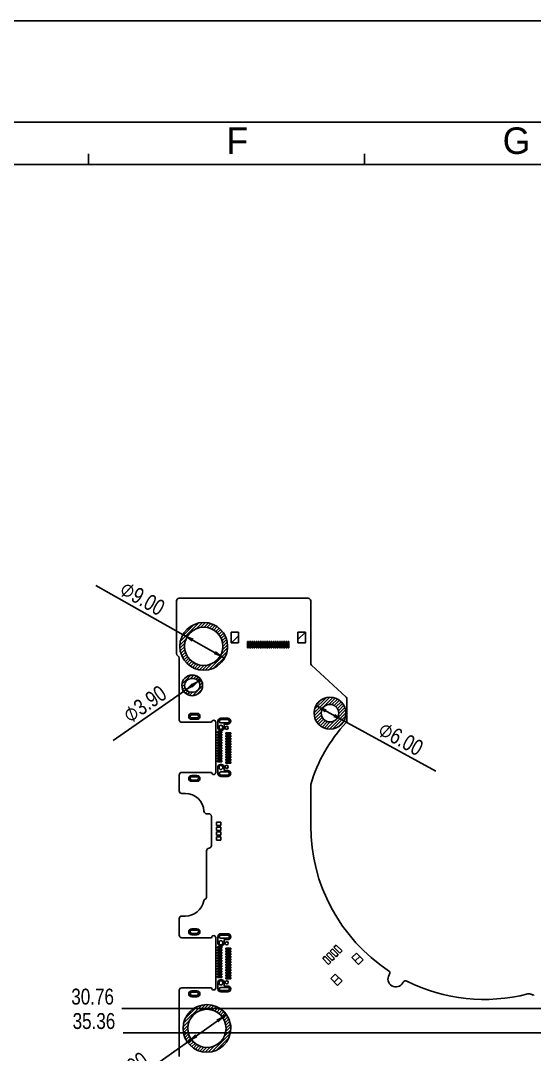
# Model space of a CAD drawing. Header units: millimetres. Extents: x 0 to 841, y 0 to 594.
# Drawn here: x 273.1 to 369.8, y 399.2 to 594 of the extents above; entities that cross this region are included whole.
import ezdxf

# ---------------------------------------------------------------- set-up
doc = ezdxf.new("R2010")
doc.units = ezdxf.units.MM
doc.header["$LTSCALE"] = 46.255
doc.layers.get('0').update_dxf_attribs({"linetype": 'CONTINUOUS'})
doc.layers.add('ASSEM_MEM', color=7, linetype='CONTINUOUS')
doc.styles.get("Standard").update_dxf_attribs({"font": 'txt', "width": 0.8})
doc.styles.add('TEXTSTYLE_2', font='txt')
doc.styles.add('TEXTSTYLE_3', font='symbol_asme.ttf')
doc.dimstyles.new('DIMSTYLE_1', dxfattribs={"dimtxt": 3, "dimasz": 2.1, "dimexe": 2, "dimexo": 1, "dimgap": 0.75, "dimtad": 0, "dimtih": 1, "dimtoh": 1, "dimzin": 0, "dimdsep": 46, "dimtxsty": 'STANDARD', "dimblk": '_FILLED', "dimblk1": '_FILLED', "dimblk2": '_FILLED', "dimcen": 0.09, "dimazin": 0, "dimtp": 0.01, "dimtm": 0.01, "dimtfac": 1, "dimtofl": 0, "dimtmove": 0, "dimatfit": 3, "dimldrblk": '_FILLED', "dimfxl": 1, "dimtolj": 1, "dimtzin": 0, "dimarcsym": 0})
doc.dimstyles.new('DIMSTYLE_2', dxfattribs={"dimtxt": 3, "dimasz": 2.1, "dimexe": 2, "dimexo": 1, "dimtad": 1, "dimzin": 0, "dimdsep": 46, "dimtxsty": 'STANDARD', "dimblk": '_FILLED', "dimblk1": '_FILLED', "dimblk2": '_FILLED', "dimcen": 0.09, "dimazin": 0, "dimtp": 0.01, "dimtm": 0.01, "dimtfac": 1, "dimtmove": 0, "dimatfit": 2, "dimldrblk": '_FILLED', "dimfxl": 1, "dimtolj": 1, "dimtzin": 0, "dimarcsym": 0})

# ---------------------------------------------------------------- blocks, each defined once
blk = doc.blocks.new('*D7')
at = {"color": 2, "linetype": 'CONTINUOUS'}
blk.add_line((402.13, 407.83), (292.13, 407.83), dxfattribs=at)
at = {"color": 2, "linetype": 'CONTINUOUS', "insert": (290.63, 411.58), "char_height": 3, "width": 12, "attachment_point": 3, "line_spacing_factor": 0.9}
blk.add_mtext('30.76', dxfattribs=at)
blk = doc.blocks.new('_FILLED')
at = {"color": 0, "linetype": 'BYBLOCK'}
blk.add_solid([(0, 0), (-1, 0.167), (-1, -0.167)], dxfattribs=at)
blk = doc.blocks.new('*D8')
at = {"color": 2, "linetype": 'CONTINUOUS'}
blk.add_line((402.13, 403.23), (292.38, 403.23), dxfattribs=at)
at = {"color": 2, "linetype": 'CONTINUOUS', "insert": (290.88, 406.98), "char_height": 3, "width": 12, "attachment_point": 3, "line_spacing_factor": 0.9}
blk.add_mtext('35.36', dxfattribs=at)
blk = doc.blocks.new('*D9')
at = {"color": 2, "linetype": 'CONTINUOUS'}
for p, q in [((307.54, 476.09), (287.25, 487.53)), ((303.62, 478.3), (307.54, 476.09)), ((311.46, 473.88), (307.54, 476.09))]:
    blk.add_line(p, q, dxfattribs=at)
at = {"color": 2, "linetype": 'CONTINUOUS', "xscale": 2.1, "yscale": 2.1, "zscale": 2.1}
for p, rotation in [((303.62, 478.3), 150.5721871685), ((311.46, 473.88), 330.5721871685)]:
    blk.add_blockref('_FILLED', p, dxfattribs=dict(at, rotation=rotation))
at = {"color": 2, "linetype": 'CONTINUOUS', "insert": (300.54, 484.35), "char_height": 3, "width": 19.7077, "attachment_point": 3, "rotation": 330.5722, "line_spacing_factor": 0.9, "style": 'TEXTSTYLE_3'}
blk.add_mtext('⌀\\ftxt;{\\W0.8;9.00}', dxfattribs=at)
blk = doc.blocks.new('*D10')
at = {"color": 2, "linetype": 'CONTINUOUS'}
for p, q in [((306.97, 469.84), (305.37, 468.73)), ((305.37, 468.73), (290.49, 458.37)), ((303.77, 467.62), (305.37, 468.73))]:
    blk.add_line(p, q, dxfattribs=at)
at = {"color": 2, "linetype": 'CONTINUOUS', "xscale": 2.1, "yscale": 2.1, "zscale": 2.1}
for p, rotation in [((306.97, 469.84), 34.8378419369), ((303.77, 467.62), 214.8378419369)]:
    blk.add_blockref('_FILLED', p, dxfattribs=dict(at, rotation=rotation))
at = {"color": 2, "linetype": 'CONTINUOUS', "insert": (299.13, 468.95), "char_height": 3, "width": 19.7077, "attachment_point": 3, "rotation": 34.8378, "line_spacing_factor": 0.9, "style": 'TEXTSTYLE_3'}
blk.add_mtext('⌀\\ftxt;{\\W0.8;3.90}', dxfattribs=at)
blk = doc.blocks.new('*D11')
at = {"color": 2, "linetype": 'CONTINUOUS'}
for p, q in [((328.69, 464.93), (331.32, 463.49)), ((333.95, 462.05), (331.32, 463.49)), ((331.32, 463.49), (351.25, 452.55))]:
    blk.add_line(p, q, dxfattribs=at)
at = {"color": 2, "linetype": 'CONTINUOUS', "xscale": 2.1, "yscale": 2.1, "zscale": 2.1}
for p, rotation in [((328.69, 464.93), 151.2446244534), ((333.95, 462.05), 331.2446244534)]:
    blk.add_blockref('_FILLED', p, dxfattribs=dict(at, rotation=rotation))
at = {"color": 2, "linetype": 'CONTINUOUS', "insert": (341.54, 462.16), "char_height": 3, "width": 19.7077, "attachment_point": 1, "rotation": 331.2446, "line_spacing_factor": 0.9, "style": 'TEXTSTYLE_3'}
blk.add_mtext('⌀\\ftxt;{\\W0.8;6.00}', dxfattribs=at)
blk = doc.blocks.new('*D13')
at = {"color": 2, "linetype": 'CONTINUOUS'}
for p, q in [((311.82, 406.69), (308.14, 404.09)), ((308.14, 404.09), (287.09, 389.23)), ((304.46, 401.49), (308.14, 404.09))]:
    blk.add_line(p, q, dxfattribs=at)
at = {"color": 2, "linetype": 'CONTINUOUS', "xscale": 2.1, "yscale": 2.1, "zscale": 2.1}
for p, rotation in [((311.82, 406.69), 35.2284190489), ((304.46, 401.49), 215.2284190489)]:
    blk.add_blockref('_FILLED', p, dxfattribs=dict(at, rotation=rotation))
at = {"color": 2, "linetype": 'CONTINUOUS', "insert": (295.66, 399.87), "char_height": 3, "width": 19.7077, "attachment_point": 3, "rotation": 35.2284, "line_spacing_factor": 0.9, "style": 'TEXTSTYLE_3'}
blk.add_mtext('⌀\\ftxt;{\\W0.8;9.00}', dxfattribs=at)

msp = doc.modelspace()

# ---------------------------------------------------------------- linework, layer by layer
at = {"color": 4, "linetype": 'CONTINUOUS'}
for p, q in [((0, 594), (841, 594)), ((16.342, 574.885), (819.342, 574.885)), ((285.842, 566.885), (285.842, 568.885)), ((337.842, 566.885), (337.842, 568.885)), ((25.842, 566.885), (809.342, 566.885))]:
    msp.add_line(p, q, dxfattribs=at)
at = {"color": 2, "linetype": 'CONTINUOUS'}
for centre, radius, start, end in [((307.54, 476.09), 4.5, 318.04338, 360), ((305.37, 468.73), 1.95, 0, 61.98752), ((331.32, 463.49), 3, 132.80968, 180), ((308.14, 404.09), 4.5, 0, 47.75723)]:
    msp.add_arc(centre, radius, start, end, dxfattribs=at)
at = {"layer": 'ASSEM_MEM', "color": 7, "linetype": 'CONTINUOUS'}
for p, q in [((302.92, 485.15), (327.19, 485.15)), ((302.42, 484.65), (302.42, 474.75)), ((327.69, 484.65), (327.69, 472.918)), ((302.92, 462.27), (302.92, 473.884)), ((334.35, 466.518), (327.85, 472.552)), ((334.51, 462.067), (334.51, 466.151)), ((303.42, 461.77), (309.02, 461.77)), ((309.82, 461.77), (309.82, 452.33)), ((310.42, 460.775), (310.42, 460.875)), ((311.12, 460.875), (311.12, 460.775)), ((309.02, 452.33), (303.42, 452.33)), ((310.42, 453.225), (310.42, 453.325)), ((311.12, 453.325), (311.12, 453.225)), ((302.92, 448.85), (302.92, 451.83)), ((303.42, 448.35), (304.085, 448.35)), ((327.69, 449.943), (327.69, 442.25)), ((308.49, 444.55), (308.08, 444.55)), ((308.99, 438.55), (308.99, 444.05)), ((308.09, 428.895), (308.09, 437.555)), ((302.92, 421.67), (302.92, 424.75)), ((303.42, 425.25), (304.085, 425.25)), ((303.42, 421.17), (309.02, 421.17)), ((309.82, 421.17), (309.82, 411.73)), ((310.42, 420.175), (310.42, 420.275)), ((311.12, 420.275), (311.12, 420.175)), ((342.521, 414.3), (342.441, 414.161)), ((302.92, 398.816), (302.92, 411.23)), ((309.02, 411.73), (303.42, 411.73)), ((310.42, 412.625), (310.42, 412.725)), ((311.12, 412.725), (311.12, 412.625)), ((345.039, 412.661), (345.119, 412.8))]:
    msp.add_line(p, q, dxfattribs=at)
at = {"layer": 'ASSEM_MEM', "color": 2, "linetype": 'CONTINUOUS'}
for p, q in [((303.134, 477.004), (306.626, 480.496)), ((303.408, 477.873), (305.757, 480.222)), ((306.125, 479.4), (307.309, 480.584)), ((306.963, 479.643), (307.895, 480.576)), ((307.603, 479.69), (308.417, 480.504)), ((308.147, 479.639), (308.891, 480.382)), ((308.626, 479.522), (309.324, 480.221)), ((309.054, 479.356), (309.723, 480.025)), ((309.44, 479.148), (310.09, 479.798)), ((309.789, 478.901), (310.428, 479.541)), ((310.101, 478.62), (310.738, 479.256)), ((303.046, 476.321), (304.23, 477.505)), ((310.379, 478.303), (311.02, 478.943)), ((310.622, 477.951), (311.273, 478.602)), ((310.826, 477.56), (311.498, 478.232)), ((310.987, 477.127), (311.69, 477.83)), ((311.097, 476.642), (311.847, 477.392)), ((312.796, 476.775), (314.09, 478.069)), ((325.29, 477.375), (326.69, 478.775)), ((303.054, 475.735), (303.987, 476.667)), ((303.126, 475.213), (303.94, 476.027)), ((303.248, 474.739), (303.991, 475.483)), ((310.798, 474.559), (312.03, 475.791)), ((311.08, 475.435), (312.03, 476.386)), ((311.14, 476.09), (311.964, 476.914)), ((303.409, 474.306), (304.108, 475.004)), ((303.605, 473.907), (304.274, 474.576)), ((303.832, 473.54), (304.482, 474.19)), ((304.089, 473.202), (304.729, 473.841)), ((304.374, 472.892), (305.01, 473.529)), ((308.535, 471.702), (311.928, 475.095)), ((309.439, 472.01), (311.62, 474.191)), ((304.687, 472.61), (305.327, 473.251)), ((305.028, 472.357), (305.679, 473.008)), ((305.398, 472.132), (306.07, 472.804)), ((305.8, 471.94), (306.503, 472.643)), ((306.238, 471.783), (306.988, 472.533)), ((306.716, 471.666), (307.54, 472.49)), ((307.244, 471.6), (308.195, 472.55)), ((307.839, 471.6), (309.071, 472.832)), ((303.436, 468.981), (305.119, 470.664)), ((305.071, 470.022), (305.702, 470.652)), ((305.666, 470.022), (306.158, 470.514)), ((306.122, 469.882), (306.534, 470.295)), ((306.461, 469.627), (306.842, 470.008)), ((306.701, 469.273), (307.086, 469.657)), ((303.448, 468.398), (303.928, 468.879)), ((303.586, 467.942), (303.981, 468.336)), ((303.805, 467.566), (304.184, 467.945)), ((304.092, 467.258), (304.489, 467.655)), ((305.398, 466.78), (306.336, 467.718)), ((306.16, 466.947), (307.153, 467.94)), ((306.532, 467.914), (307.32, 468.702)), ((306.818, 468.795), (307.254, 469.231)), ((304.443, 467.014), (304.899, 467.47)), ((304.869, 466.846), (305.453, 467.43)), ((328.32, 463.537), (331.273, 466.49)), ((328.363, 462.984), (331.826, 466.447)), ((328.41, 464.221), (330.589, 466.4)), ((329.079, 465.485), (329.325, 465.731)), ((331.098, 465.125), (332.299, 466.326)), ((331.67, 465.102), (332.714, 466.146)), ((332.104, 464.942), (333.081, 465.919)), ((332.45, 464.693), (333.405, 465.647)), ((328.484, 462.511), (329.685, 463.712)), ((332.652, 462.516), (334.254, 464.118)), ((332.718, 464.366), (333.686, 465.334)), ((332.903, 463.956), (333.925, 464.978)), ((332.969, 463.428), (334.117, 464.576)), ((328.664, 462.096), (329.708, 463.14)), ((328.891, 461.729), (329.868, 462.706)), ((329.163, 461.405), (330.117, 462.36)), ((329.476, 461.124), (330.444, 462.092)), ((329.832, 460.885), (330.854, 461.907)), ((330.234, 460.693), (331.382, 461.841)), ((330.692, 460.556), (332.294, 462.158)), ((331.222, 460.492), (334.318, 463.588)), ((331.865, 460.54), (334.27, 462.945)), ((332.801, 460.881), (333.929, 462.009)), ((312.202, 452.394), (312.384, 452.576)), ((311.384, 451.575), (311.634, 451.825)), ((306.196, 422.6), (306.424, 422.828)), ((305.346, 421.75), (305.596, 422)), ((312.439, 416.95), (312.67, 417.181)), ((336.069, 416.793), (336.917, 417.641)), ((310.189, 414.7), (310.439, 414.95)), ((310.689, 415.2), (310.939, 415.45)), ((311.939, 416.45), (312.189, 416.7)), ((332.109, 412.833), (332.957, 413.681)), ((306.371, 410.882), (306.558, 411.069)), ((305.539, 410.05), (305.789, 410.3)), ((303.747, 405.067), (307.163, 408.483)), ((304.048, 405.962), (306.268, 408.182)), ((306.636, 407.361), (307.856, 408.581)), ((307.503, 407.633), (308.449, 408.579)), ((308.154, 407.69), (308.976, 408.512)), ((308.705, 407.646), (309.453, 408.394)), ((309.188, 407.534), (309.89, 408.236)), ((309.62, 407.372), (310.291, 408.043)), ((310.01, 407.167), (310.661, 407.818)), ((310.361, 406.923), (311.001, 407.563)), ((310.677, 406.644), (311.313, 407.281)), ((303.649, 404.374), (304.869, 405.594)), ((310.958, 406.331), (311.597, 406.97)), ((311.203, 405.981), (311.853, 406.632)), ((311.411, 405.594), (312.08, 406.264)), ((311.576, 405.165), (312.275, 405.864)), ((311.69, 404.685), (312.436, 405.43)), ((303.651, 403.781), (304.597, 404.727)), ((303.718, 403.254), (304.54, 404.076)), ((303.836, 402.777), (304.584, 403.525)), ((311.439, 402.649), (312.633, 403.843)), ((311.69, 403.495), (312.627, 404.432)), ((311.74, 404.139), (312.556, 404.955)), ((303.994, 402.34), (304.696, 403.042)), ((304.187, 401.939), (304.858, 402.61)), ((304.412, 401.569), (305.063, 402.22)), ((304.667, 401.229), (305.307, 401.869)), ((304.949, 400.917), (305.586, 401.553)), ((309.072, 399.688), (312.542, 403.158)), ((309.949, 399.97), (312.26, 402.281)), ((305.26, 400.633), (305.899, 401.272)), ((305.598, 400.377), (306.249, 401.027)), ((305.966, 400.15), (306.636, 400.819)), ((306.366, 399.955), (307.065, 400.654)), ((306.8, 399.794), (307.545, 400.54)), ((307.275, 399.674), (308.091, 400.49)), ((307.798, 399.603), (308.735, 400.54)), ((308.387, 399.597), (309.581, 400.791))]:
    msp.add_line(p, q, dxfattribs=at)
at = {"layer": 'ASSEM_MEM', "color": 4, "linetype": 'CONTINUOUS'}
for p, q in [((312.69, 476.775), (312.69, 478.775)), ((312.69, 478.775), (314.09, 478.775)), ((314.09, 478.775), (314.09, 476.775)), ((325.29, 478.775), (325.29, 476.775)), ((326.69, 478.775), (325.29, 478.775)), ((326.69, 476.775), (326.69, 478.775)), ((314.09, 476.775), (312.69, 476.775)), ((315.79, 477.005), (315.79, 475.805)), ((315.99, 477.005), (315.79, 477.005)), ((315.79, 475.805), (315.99, 475.805)), ((315.99, 475.805), (315.99, 477.005)), ((316.19, 477.005), (316.19, 475.805)), ((316.39, 477.005), (316.19, 477.005)), ((316.19, 475.805), (316.39, 475.805)), ((316.39, 475.805), (316.39, 477.005)), ((316.59, 477.005), (316.59, 475.805)), ((316.79, 477.005), (316.59, 477.005)), ((316.59, 475.805), (316.79, 475.805)), ((316.79, 475.805), (316.79, 477.005)), ((316.99, 477.005), (316.99, 475.805)), ((317.19, 477.005), (316.99, 477.005)), ((316.99, 475.805), (317.19, 475.805)), ((317.19, 475.805), (317.19, 477.005)), ((317.39, 477.005), (317.39, 475.805)), ((317.59, 477.005), (317.39, 477.005)), ((317.39, 475.805), (317.59, 475.805)), ((317.59, 475.805), (317.59, 477.005)), ((317.79, 477.005), (317.79, 475.805)), ((317.99, 477.005), (317.79, 477.005)), ((317.79, 475.805), (317.99, 475.805)), ((317.99, 475.805), (317.99, 477.005)), ((318.19, 477.005), (318.19, 475.805)), ((318.39, 477.005), (318.19, 477.005)), ((318.19, 475.805), (318.39, 475.805)), ((318.39, 475.805), (318.39, 477.005)), ((318.59, 477.005), (318.59, 475.805)), ((318.79, 477.005), (318.59, 477.005)), ((318.59, 475.805), (318.79, 475.805)), ((318.79, 475.805), (318.79, 477.005)), ((318.99, 477.005), (318.99, 475.805)), ((319.19, 477.005), (318.99, 477.005)), ((318.99, 475.805), (319.19, 475.805)), ((319.19, 475.805), (319.19, 477.005)), ((319.39, 477.005), (319.39, 475.805)), ((319.59, 477.005), (319.39, 477.005)), ((319.39, 475.805), (319.59, 475.805)), ((319.59, 475.805), (319.59, 477.005)), ((319.79, 477.005), (319.79, 475.805)), ((319.99, 477.005), (319.79, 477.005)), ((319.79, 475.805), (319.99, 475.805)), ((319.99, 475.805), (319.99, 477.005)), ((320.19, 477.005), (320.19, 475.805)), ((320.39, 477.005), (320.19, 477.005)), ((320.19, 475.805), (320.39, 475.805)), ((320.39, 475.805), (320.39, 477.005)), ((320.59, 477.005), (320.59, 475.805)), ((320.79, 477.005), (320.59, 477.005)), ((320.59, 475.805), (320.79, 475.805)), ((320.79, 475.805), (320.79, 477.005)), ((320.99, 477.005), (320.99, 475.805)), ((321.19, 477.005), (320.99, 477.005)), ((320.99, 475.805), (321.19, 475.805)), ((321.19, 475.805), (321.19, 477.005)), ((321.39, 477.005), (321.39, 475.805)), ((321.59, 477.005), (321.39, 477.005)), ((321.39, 475.805), (321.59, 475.805)), ((321.59, 475.805), (321.59, 477.005)), ((321.79, 477.005), (321.79, 475.805)), ((321.99, 477.005), (321.79, 477.005)), ((321.79, 475.805), (321.99, 475.805)), ((321.99, 475.805), (321.99, 477.005)), ((322.19, 477.005), (322.19, 475.805)), ((322.39, 477.005), (322.19, 477.005)), ((322.19, 475.805), (322.39, 475.805)), ((322.39, 475.805), (322.39, 477.005)), ((322.59, 477.005), (322.59, 475.805)), ((322.79, 477.005), (322.59, 477.005)), ((322.59, 475.805), (322.79, 475.805)), ((322.79, 475.805), (322.79, 477.005)), ((322.99, 477.005), (322.99, 475.805)), ((323.19, 477.005), (322.99, 477.005)), ((322.99, 475.805), (323.19, 475.805)), ((323.19, 475.805), (323.19, 477.005)), ((323.39, 477.005), (323.39, 475.805)), ((323.59, 477.005), (323.39, 477.005)), ((323.39, 475.805), (323.59, 475.805)), ((323.59, 475.805), (323.59, 477.005)), ((325.29, 476.775), (326.69, 476.775)), ((305.22, 470.03), (305.52, 470.03)), ((305.22, 467.43), (305.52, 467.43)), ((306.27, 463.45), (305.27, 463.45)), ((306.27, 463.2), (305.27, 463.2)), ((306.27, 462.6), (305.27, 462.6)), ((306.27, 462.35), (305.27, 462.35)), ((310.22, 460.725), (310.22, 461.975)), ((312.07, 462.525), (310.77, 462.525)), ((312.07, 462.275), (310.77, 462.275)), ((312.07, 461.675), (310.77, 461.675)), ((310.12, 460.05), (310.12, 459.8)), ((310.97, 460.05), (310.12, 460.05)), ((310.12, 459.8), (310.97, 459.8)), ((310.92, 460.275), (310.67, 460.275)), ((310.97, 459.8), (310.97, 460.05)), ((311.37, 460.725), (311.37, 461.275)), ((312.07, 461.425), (311.52, 461.425)), ((311.72, 459.8), (311.72, 459.55)), ((312.67, 459.8), (311.72, 459.8)), ((312.67, 459.55), (312.67, 459.8)), ((310.12, 459.55), (310.12, 459.3)), ((310.97, 459.55), (310.12, 459.55)), ((310.12, 459.3), (310.97, 459.3)), ((310.12, 459.05), (310.12, 458.8)), ((310.97, 459.05), (310.12, 459.05)), ((310.12, 458.8), (310.97, 458.8)), ((310.12, 458.55), (310.12, 458.3)), ((310.97, 458.55), (310.12, 458.55)), ((310.12, 458.3), (310.97, 458.3)), ((310.12, 458.05), (310.12, 457.8)), ((310.97, 458.05), (310.12, 458.05)), ((310.12, 457.8), (310.97, 457.8)), ((310.97, 459.3), (310.97, 459.55)), ((310.97, 458.8), (310.97, 459.05)), ((310.97, 458.3), (310.97, 458.55)), ((310.97, 457.8), (310.97, 458.05)), ((311.72, 459.55), (312.67, 459.55)), ((311.72, 459.3), (311.72, 459.05)), ((312.67, 459.3), (311.72, 459.3)), ((311.72, 459.05), (312.67, 459.05)), ((311.72, 458.8), (311.72, 458.55)), ((312.67, 458.8), (311.72, 458.8)), ((311.72, 458.55), (312.67, 458.55)), ((311.72, 458.3), (311.72, 458.05)), ((312.67, 458.3), (311.72, 458.3)), ((311.72, 458.05), (312.67, 458.05)), ((311.72, 457.8), (311.72, 457.55)), ((312.67, 457.8), (311.72, 457.8)), ((312.67, 459.05), (312.67, 459.3)), ((312.67, 458.55), (312.67, 458.8)), ((312.67, 458.05), (312.67, 458.3)), ((312.67, 457.55), (312.67, 457.8)), ((310.12, 457.55), (310.12, 457.3)), ((310.97, 457.55), (310.12, 457.55)), ((310.12, 457.3), (310.97, 457.3)), ((310.12, 457.05), (310.12, 456.8)), ((310.97, 457.05), (310.12, 457.05)), ((310.12, 456.8), (310.97, 456.8)), ((310.12, 456.55), (310.12, 456.3)), ((310.97, 456.55), (310.12, 456.55)), ((310.12, 456.3), (310.97, 456.3)), ((310.12, 456.05), (310.12, 455.8)), ((310.97, 456.05), (310.12, 456.05)), ((310.97, 457.3), (310.97, 457.55)), ((310.97, 456.8), (310.97, 457.05)), ((310.97, 456.3), (310.97, 456.55)), ((310.97, 455.8), (310.97, 456.05)), ((311.72, 457.55), (312.67, 457.55)), ((311.72, 457.3), (311.72, 457.05)), ((312.67, 457.3), (311.72, 457.3)), ((311.72, 457.05), (312.67, 457.05)), ((311.72, 456.8), (311.72, 456.55)), ((312.67, 456.8), (311.72, 456.8)), ((311.72, 456.55), (312.67, 456.55)), ((311.72, 456.3), (311.72, 456.05)), ((312.67, 456.3), (311.72, 456.3)), ((311.72, 456.05), (312.67, 456.05)), ((312.67, 457.05), (312.67, 457.3)), ((312.67, 456.55), (312.67, 456.8)), ((312.67, 456.05), (312.67, 456.3)), ((310.12, 455.8), (310.97, 455.8)), ((310.12, 455.55), (310.12, 455.3)), ((310.97, 455.55), (310.12, 455.55)), ((310.12, 455.3), (310.97, 455.3)), ((310.12, 455.05), (310.12, 454.8)), ((310.97, 455.05), (310.12, 455.05)), ((310.12, 454.8), (310.97, 454.8)), ((310.12, 454.55), (310.12, 454.3)), ((310.97, 454.55), (310.12, 454.55)), ((310.12, 454.3), (310.97, 454.3)), ((310.97, 455.3), (310.97, 455.55)), ((310.97, 454.8), (310.97, 455.05)), ((310.97, 454.3), (310.97, 454.55)), ((311.72, 455.8), (311.72, 455.55)), ((312.67, 455.8), (311.72, 455.8)), ((311.72, 455.55), (312.67, 455.55)), ((311.72, 455.3), (311.72, 455.05)), ((312.67, 455.3), (311.72, 455.3)), ((311.72, 455.05), (312.67, 455.05)), ((311.72, 454.8), (311.72, 454.55)), ((312.67, 454.8), (311.72, 454.8)), ((311.72, 454.55), (312.67, 454.55)), ((311.72, 454.3), (311.72, 454.05)), ((312.67, 454.3), (311.72, 454.3)), ((311.72, 454.05), (312.67, 454.05)), ((312.67, 455.55), (312.67, 455.8)), ((312.67, 455.05), (312.67, 455.3)), ((312.67, 454.55), (312.67, 454.8)), ((312.67, 454.05), (312.67, 454.3)), ((310.22, 453.375), (310.22, 452.125)), ((310.92, 453.825), (310.67, 453.825)), ((312.07, 452.425), (310.77, 452.425)), ((311.37, 453.375), (311.37, 452.825)), ((312.07, 452.675), (311.52, 452.675)), ((306.27, 451.75), (305.27, 451.75)), ((306.27, 451.5), (305.27, 451.5)), ((306.27, 450.9), (305.27, 450.9)), ((306.27, 450.65), (305.27, 450.65)), ((312.07, 451.825), (310.77, 451.825)), ((312.07, 451.575), (310.77, 451.575)), ((309.94, 442.305), (309.94, 442.955)), ((309.94, 442.955), (310.79, 442.955)), ((310.79, 442.305), (309.94, 442.305)), ((310.79, 442.955), (310.79, 442.305)), ((309.94, 441.375), (309.94, 442.025)), ((309.94, 442.025), (310.79, 442.025)), ((310.79, 441.375), (309.94, 441.375)), ((309.94, 440.475), (309.94, 441.125)), ((309.94, 441.125), (310.79, 441.125)), ((310.79, 440.475), (309.94, 440.475)), ((310.79, 442.025), (310.79, 441.375)), ((310.79, 441.125), (310.79, 440.475)), ((309.94, 439.545), (309.94, 440.195)), ((309.94, 440.195), (310.79, 440.195)), ((310.79, 439.545), (309.94, 439.545)), ((310.79, 440.195), (310.79, 439.545)), ((306.27, 422.85), (305.27, 422.85)), ((306.27, 422.6), (305.27, 422.6)), ((306.27, 422), (305.27, 422)), ((306.27, 421.75), (305.27, 421.75)), ((310.22, 420.125), (310.22, 421.375)), ((312.07, 421.925), (310.77, 421.925)), ((312.07, 421.675), (310.77, 421.675)), ((312.07, 421.075), (310.77, 421.075)), ((312.07, 420.825), (311.52, 420.825)), ((310.12, 419.45), (310.12, 419.2)), ((310.97, 419.45), (310.12, 419.45)), ((310.12, 419.2), (310.97, 419.2)), ((310.12, 418.95), (310.12, 418.7)), ((310.97, 418.95), (310.12, 418.95)), ((310.92, 419.675), (310.67, 419.675)), ((310.97, 419.2), (310.97, 419.45)), ((310.97, 418.7), (310.97, 418.95)), ((311.37, 420.125), (311.37, 420.675)), ((311.72, 419.2), (311.72, 418.95)), ((312.67, 419.2), (311.72, 419.2)), ((311.72, 418.95), (312.67, 418.95)), ((312.67, 418.95), (312.67, 419.2)), ((331.793, 419.089), (331.368, 418.665)), ((332.889, 417.993), (331.793, 419.089)), ((332.5, 419.796), (332.075, 419.372)), ((332.075, 419.372), (333.171, 418.276)), ((333.596, 418.7), (332.5, 419.796)), ((310.12, 418.7), (310.97, 418.7)), ((310.12, 418.45), (310.12, 418.2)), ((310.97, 418.45), (310.12, 418.45)), ((310.12, 418.2), (310.97, 418.2)), ((310.12, 417.95), (310.12, 417.7)), ((310.97, 417.95), (310.12, 417.95)), ((310.12, 417.7), (310.97, 417.7)), ((310.12, 417.45), (310.12, 417.2)), ((310.97, 417.45), (310.12, 417.45)), ((310.12, 417.2), (310.97, 417.2)), ((310.12, 416.95), (310.12, 416.7)), ((310.97, 416.95), (310.12, 416.95)), ((310.97, 418.2), (310.97, 418.45)), ((310.97, 417.7), (310.97, 417.95)), ((310.97, 417.2), (310.97, 417.45)), ((310.97, 416.7), (310.97, 416.95)), ((311.72, 418.7), (311.72, 418.45)), ((312.67, 418.7), (311.72, 418.7)), ((311.72, 418.45), (312.67, 418.45)), ((311.72, 418.2), (311.72, 417.95)), ((312.67, 418.2), (311.72, 418.2)), ((311.72, 417.95), (312.67, 417.95)), ((311.72, 417.7), (311.72, 417.45)), ((312.67, 417.7), (311.72, 417.7)), ((311.72, 417.45), (312.67, 417.45)), ((311.72, 417.2), (311.72, 416.95)), ((312.67, 417.2), (311.72, 417.2)), ((311.72, 416.95), (312.67, 416.95)), ((312.67, 418.45), (312.67, 418.7)), ((312.67, 417.95), (312.67, 418.2)), ((312.67, 417.45), (312.67, 417.7)), ((312.67, 416.95), (312.67, 417.2)), ((330.378, 417.675), (329.954, 417.25)), ((329.954, 417.25), (331.05, 416.154)), ((331.474, 416.579), (330.378, 417.675)), ((331.085, 418.382), (330.661, 417.957)), ((330.661, 417.957), (331.757, 416.861)), ((332.182, 417.286), (331.085, 418.382)), ((331.368, 418.665), (332.464, 417.568)), ((331.757, 416.861), (332.182, 417.286)), ((332.464, 417.568), (332.889, 417.993)), ((333.171, 418.276), (333.596, 418.7)), ((336.283, 418.276), (335.434, 417.427)), ((335.434, 417.427), (336.707, 416.154)), ((337.556, 417.003), (336.283, 418.276)), ((336.707, 416.154), (337.556, 417.003)), ((310.12, 416.7), (310.97, 416.7)), ((310.12, 416.45), (310.12, 416.2)), ((310.97, 416.45), (310.12, 416.45)), ((310.12, 416.2), (310.97, 416.2)), ((310.12, 415.95), (310.12, 415.7)), ((310.97, 415.95), (310.12, 415.95)), ((310.12, 415.7), (310.97, 415.7)), ((310.12, 415.45), (310.12, 415.2)), ((310.97, 415.45), (310.12, 415.45)), ((310.12, 415.2), (310.97, 415.2)), ((310.12, 414.95), (310.12, 414.7)), ((310.97, 414.95), (310.12, 414.95)), ((310.97, 416.2), (310.97, 416.45)), ((310.97, 415.7), (310.97, 415.95)), ((310.97, 415.2), (310.97, 415.45)), ((310.97, 414.7), (310.97, 414.95)), ((311.72, 416.7), (311.72, 416.45)), ((312.67, 416.7), (311.72, 416.7)), ((311.72, 416.45), (312.67, 416.45)), ((311.72, 416.2), (311.72, 415.95)), ((312.67, 416.2), (311.72, 416.2)), ((311.72, 415.95), (312.67, 415.95)), ((311.72, 415.7), (311.72, 415.45)), ((312.67, 415.7), (311.72, 415.7)), ((311.72, 415.45), (312.67, 415.45)), ((311.72, 415.2), (311.72, 414.95)), ((312.67, 415.2), (311.72, 415.2)), ((311.72, 414.95), (312.67, 414.95)), ((312.67, 416.45), (312.67, 416.7)), ((312.67, 415.95), (312.67, 416.2)), ((312.67, 415.45), (312.67, 415.7)), ((312.67, 414.95), (312.67, 415.2)), ((331.05, 416.154), (331.474, 416.579)), ((310.12, 414.7), (310.97, 414.7)), ((310.12, 414.45), (310.12, 414.2)), ((310.97, 414.45), (310.12, 414.45)), ((310.12, 414.2), (310.97, 414.2)), ((310.12, 413.95), (310.12, 413.7)), ((310.97, 413.95), (310.12, 413.95)), ((310.12, 413.7), (310.97, 413.7)), ((310.92, 413.225), (310.67, 413.225)), ((310.97, 414.2), (310.97, 414.45)), ((310.97, 413.7), (310.97, 413.95)), ((311.72, 414.7), (311.72, 414.45)), ((312.67, 414.7), (311.72, 414.7)), ((311.72, 414.45), (312.67, 414.45)), ((311.72, 414.2), (311.72, 413.95)), ((312.67, 414.2), (311.72, 414.2)), ((311.72, 413.95), (312.67, 413.95)), ((311.72, 413.7), (311.72, 413.45)), ((312.67, 413.7), (311.72, 413.7)), ((311.72, 413.45), (312.67, 413.45)), ((312.67, 414.45), (312.67, 414.7)), ((312.67, 413.95), (312.67, 414.2)), ((312.67, 413.45), (312.67, 413.7)), ((332.323, 414.316), (331.474, 413.467)), ((331.474, 413.467), (332.747, 412.194)), ((333.596, 413.043), (332.323, 414.316)), ((332.747, 412.194), (333.596, 413.043)), ((306.27, 411.15), (305.27, 411.15)), ((310.22, 412.775), (310.22, 411.525)), ((312.07, 411.825), (310.77, 411.825)), ((312.07, 411.225), (310.77, 411.225)), ((311.37, 412.775), (311.37, 412.225)), ((312.07, 412.075), (311.52, 412.075)), ((306.27, 410.9), (305.27, 410.9)), ((306.27, 410.3), (305.27, 410.3)), ((306.27, 410.05), (305.27, 410.05)), ((312.07, 410.975), (310.77, 410.975))]:
    msp.add_line(p, q, dxfattribs=at)
for centre, radius in [((307.54, 476.09), 4.5), ((307.54, 476.09), 3.6), ((305.37, 468.73), 1.95), ((331.32, 463.49), 3), ((331.32, 463.49), 1.65), ((308.14, 404.09), 4.5), ((308.14, 404.09), 3.6)]:
    msp.add_circle(centre, radius, dxfattribs=at)
at = {"layer": 'ASSEM_MEM', "color": 7, "linetype": 'CONTINUOUS'}
for centre in [(311.87, 460.725), (311.87, 453.375), (311.87, 420.125), (311.87, 412.775)]:
    msp.add_circle(centre, 0.3, dxfattribs=at)
for centre, radius, start, end in [((302.92, 484.65), 0.5, 90, 180), ((327.19, 484.65), 0.5, 0, 90), ((302.92, 474.75), 0.5, 180, 240), ((302.42, 473.884), 0.5, 0, 60), ((328.19, 472.918), 0.5, 180, 227.13), ((334.01, 466.151), 0.5, 0, 47.13), ((303.42, 462.27), 0.5, 180, 270), ((309.42, 461.77), 0.4, 0, 180), ((355.26, 442.04), 28.7, 136.69724, 163.72529), ((334.01, 462.067), 0.5, 316.69724, 360), ((310.77, 460.875), 0.35, 0, 180), ((310.77, 460.775), 0.35, 180, 360), ((303.42, 451.83), 0.5, 90, 180), ((309.42, 452.33), 0.4, 180, 360), ((310.77, 453.325), 0.35, 0, 180), ((310.77, 453.225), 0.35, 180, 360), ((328.19, 449.943), 0.5, 163.72529, 180), ((303.42, 448.85), 0.5, 180, 270), ((304.085, 444.85), 3.5, 2.94794, 90), ((308.08, 445.05), 0.5, 182.29244, 270), ((308.49, 444.05), 0.5, 0, 90), ((360.39, 442.25), 32.7, 180, 236.54636), ((308.49, 438.55), 0.5, 275.73917, 360), ((308.59, 437.555), 0.5, 95.73917, 180), ((307.59, 428.895), 0.5, 294.83459, 360), ((304.085, 428.75), 3.5, 270, 349.82625), ((308.008, 427.987), 0.5, 114.64798, 163.14508), ((303.42, 424.75), 0.5, 90, 180), ((303.42, 421.67), 0.5, 180, 270), ((309.42, 421.17), 0.4, 0, 180), ((310.77, 420.275), 0.35, 0, 180), ((310.77, 420.175), 0.35, 180, 360), ((342.088, 414.55), 0.5, 330, 56.54636), ((310.77, 412.725), 0.35, 0, 180), ((343.74, 413.411), 1.5, 150, 330), ((345.552, 412.55), 0.5, 63.45364, 150), ((360.39, 442.25), 32.7, 243.45364, 284.45613), ((303.42, 411.23), 0.5, 90, 180), ((309.42, 411.73), 0.4, 180, 360), ((310.77, 412.625), 0.35, 180, 360), ((368.803, 409.617), 1, 56.5064, 104.45613), ((369.631, 410.868), 0.5, 236.5064, 290)]:
    msp.add_arc(centre, radius, start, end, dxfattribs=at)
at = {"layer": 'ASSEM_MEM', "color": 4, "linetype": 'CONTINUOUS'}
for centre, radius, start, end in [((305.22, 468.73), 1.3, 90, 270), ((305.52, 468.73), 1.3, 270, 90), ((305.27, 462.9), 0.55, 90, 270), ((305.27, 462.9), 0.3, 90, 270), ((306.27, 462.9), 0.55, 270, 90), ((306.27, 462.9), 0.3, 270, 90), ((310.77, 461.975), 0.55, 90, 180), ((310.77, 461.975), 0.3, 90, 270), ((312.07, 461.975), 0.55, 270, 90), ((312.07, 461.975), 0.3, 270, 90), ((310.67, 460.725), 0.45, 180, 270), ((310.92, 460.725), 0.45, 270, 360), ((311.52, 461.275), 0.15, 90, 180), ((310.67, 453.375), 0.45, 90, 180), ((310.77, 452.125), 0.55, 180, 270), ((310.77, 452.125), 0.3, 90, 270), ((310.92, 453.375), 0.45, 0, 90), ((311.52, 452.825), 0.15, 180, 270), ((312.07, 452.125), 0.55, 270, 90), ((312.07, 452.125), 0.3, 270, 90), ((305.27, 451.2), 0.55, 90, 270), ((305.27, 451.2), 0.3, 90, 270), ((306.27, 451.2), 0.55, 270, 90), ((306.27, 451.2), 0.3, 270, 90), ((305.27, 422.3), 0.55, 90, 270), ((306.27, 422.3), 0.55, 270, 90), ((305.27, 422.3), 0.3, 90, 270), ((306.27, 422.3), 0.3, 270, 90), ((310.77, 421.375), 0.55, 90, 180), ((310.77, 421.375), 0.3, 90, 270), ((311.52, 420.675), 0.15, 90, 180), ((312.07, 421.375), 0.55, 270, 90), ((312.07, 421.375), 0.3, 270, 90), ((310.67, 420.125), 0.45, 180, 270), ((310.92, 420.125), 0.45, 270, 360), ((310.67, 412.775), 0.45, 90, 180), ((310.92, 412.775), 0.45, 0, 90), ((305.27, 410.6), 0.55, 90, 270), ((306.27, 410.6), 0.55, 270, 90), ((310.77, 411.525), 0.55, 180, 270), ((310.77, 411.525), 0.3, 90, 270), ((311.52, 412.225), 0.15, 180, 270), ((312.07, 411.525), 0.55, 270, 90), ((312.07, 411.525), 0.3, 270, 90), ((305.27, 410.6), 0.3, 90, 270), ((306.27, 410.6), 0.3, 270, 90)]:
    msp.add_arc(centre, radius, start, end, dxfattribs=at)

# ---------------------------------------------------------------- texts
at = {"color": 2, "linetype": 'CONTINUOUS', "char_height": 5, "width": 5, "attachment_point": 1, "line_spacing_factor": 0.9, "style": 'TEXTSTYLE_2'}
for s, insert in [('F', (311.842, 573.885)), ('G', (363.842, 573.885))]:
    msp.add_mtext(s, dxfattribs=dict(at, insert=insert))

# ---------------------------------------------------------------- dimensions: what is measured, and where the dimension line sits
at = {"color": 2, "linetype": 'CONTINUOUS'}
for p1, p2, picture, middle in [((303.621, 478.301), (311.459, 473.879), '*D9', (294.079, 486.267)), ((303.769, 467.616), (306.97, 469.844), '*D10', (294.592, 463.97)), ((333.95, 462.047), (328.69, 464.933), '*D11', (346.574, 457.686)), ((304.464, 401.494), (311.816, 406.686), '*D13', (291.161, 394.854))]:
    dim = msp.add_diameter_dim_2p(p1=p1, p2=p2, text='{\\fSymbol_ASME;\\W1.0;⌀}<>', dimstyle='DIMSTYLE_2', override={"dimpost": '<>'}, dxfattribs=at)
    dim.commit()
    dim.dimension.update_dxf_attribs({"geometry": picture, "text_midpoint": middle, "dimtype": 163})
for feature_location, offset, picture, middle in [((402.13, 407.83), (-109.999, 0), '*D7', (284.631, 410.08)), ((402.13, 403.23), (-109.749, 0), '*D8', (284.881, 405.48))]:
    dim = msp.add_ordinate_dim(feature_location=feature_location, offset=offset, dtype=0, origin=(406.63, 438.59), dimstyle='DIMSTYLE_1', override={"dimtad": 1, "dimtih": 0, "dimtoh": 0}, dxfattribs=at)
    dim.commit()
    dim.dimension.update_dxf_attribs({"geometry": picture, "text_midpoint": middle})

doc.saveas('drawing.dxf')
